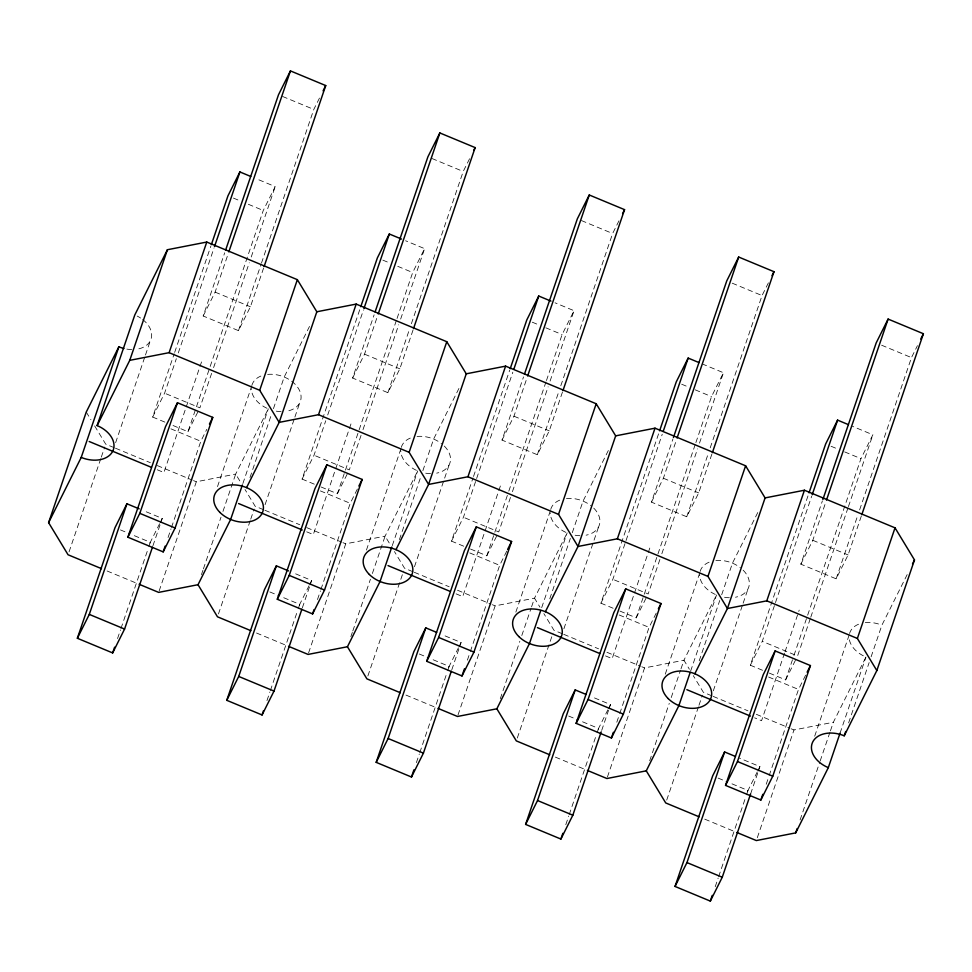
<?xml version="1.0" encoding="UTF-8"?>
<svg xmlns="http://www.w3.org/2000/svg" width="972" height="972" viewBox="0 0 972 972"><rect width="100%" height="100%" fill="white"/><g stroke="black" fill="none" stroke-linecap="round" stroke-linejoin="round"><path stroke-width="0.73" stroke-dasharray="4.86 3.65" d="M69.048 551.889L100.833 458.517M101.319 457.083L104.745 447.035M115.644 442.649L144.986 356.457M145.472 355.023L150.368 340.662M164.888 422.115L152.665 417.049L174.182 353.844M174.668 352.399L210.863 246.098M152.665 417.049L164.596 393.174L176.333 358.704M178.289 352.958L213.986 248.091M263.619 267.993L250.412 306.775L238.48 330.65L203.184 315.997L224.702 252.781M203.184 315.997L215.116 292.122L228.323 253.34M201.544 361.912L163.891 472.526L156.966 469.646M117.539 638.555L120.479 629.941M120.965 628.507L148.352 548.062M148.838 546.629L150.308 542.315L131.305 534.418M173.028 425.505L187.96 431.702L263.266 210.474L275.21 186.612L256.195 178.714M152.944 545.742L160.283 524.187M160.769 522.754L162.239 518.441L143.236 510.555M211.629 373.357L199.892 407.827L164.596 393.174M213.585 367.61L249.282 262.744M251.238 256.997L275.21 186.612M168.059 537.504L170.999 528.889M171.485 527.456L200.827 441.264L206.793 429.32M238.48 330.65L260.982 264.566M261.468 263.133L313.798 109.423L321.088 94.843M159.153 590.952L196.32 481.772L235.674 474.093L268.296 408.848A25.539 17.703 18.8 0 1 251.408 388.788M217.509 486.595L251.736 386.042M201.447 574.646L202.905 570.345M203.403 568.899L221.009 517.189M222.953 511.442L235.674 474.093L241.129 483.084M242.866 483.546L268.296 408.848M249.974 477.58L271.492 414.364M273.448 408.629L284.201 377.015L309.509 326.422M218.469 613.94L250.254 520.567M250.74 519.133L254.166 509.073M265.064 504.699L294.407 418.507M294.893 417.073L299.777 402.7M314.296 484.165L302.085 479.087L360.77 306.702M302.085 479.087L314.017 455.224L325.754 420.742M327.71 414.995L363.407 310.129M413.039 330.03L399.832 368.825L387.901 392.688L352.605 378.035L374.123 314.831M352.605 378.035L364.536 354.16L377.743 315.378M350.965 423.95L313.3 534.564L306.387 531.696M266.96 700.605L269.888 691.979M270.386 690.545L297.772 610.1M298.258 608.666L299.728 604.353L280.714 596.468M321.088 486.984L337.381 493.752L396.552 319.934M397.038 318.488L412.687 272.525L424.618 248.65L405.616 240.764M302.365 607.779L309.704 586.238M310.19 584.792L311.66 580.491L292.657 572.593M361.049 435.395L349.312 469.877L314.017 455.224M363.006 429.648L398.702 324.782M400.658 319.047L424.618 248.65M317.48 599.554L320.42 590.927M320.906 589.494L350.248 503.302L357.538 488.722M387.901 392.688L409.419 329.484M411.375 323.737L463.207 171.473L470.509 156.881M308.561 652.99L345.728 543.822L385.094 536.143L417.717 470.898A25.539 17.703 18.8 0 1 400.829 450.838M366.444 550.067L401.157 448.08M350.856 636.696L352.326 632.383M352.812 630.949L370.417 579.239M372.373 573.492L385.094 536.143L390.537 545.134M392.287 545.596L417.717 470.898M399.395 539.618L420.912 476.414M422.869 470.667L433.621 439.065L459.586 387.135M367.878 675.977L403.587 571.123M414.473 566.737L449.198 464.75M463.717 546.203L451.506 541.137L473.024 477.932M473.51 476.487L509.693 370.186M451.506 541.137L463.437 517.262L476.146 479.913M476.645 478.479L512.827 372.179M562.46 392.081L549.253 430.863L537.322 454.738L502.026 440.085L523.543 376.869M502.026 440.085L513.957 416.21L527.164 377.428M500.373 486L462.721 596.614L455.807 593.734M416.381 762.643L419.309 754.029M419.795 752.595L447.181 672.15M447.679 670.716L449.137 666.403L430.134 658.506M470.509 549.022L486.802 555.79L508.32 492.585M508.806 491.152L545.972 381.972M546.458 380.538L562.108 334.562L574.039 310.7L555.036 302.802M451.786 669.829L459.124 648.275M459.61 646.842L461.08 642.528L442.066 634.643M510.47 497.445L498.733 531.915L463.437 517.262M512.426 491.698L548.123 386.832M550.079 381.085L574.039 310.7M467.386 660.158L469.828 652.977M470.327 651.544L499.669 565.352L506.959 550.76M537.322 454.738L558.839 391.534M560.795 385.787L612.627 233.511L619.917 218.931M457.982 715.04L495.149 605.86L534.515 598.181L567.126 532.935A25.539 17.703 18.8 0 1 550.249 512.876M515.853 612.117L550.577 510.13M500.276 698.734L519.838 641.277M521.794 635.53L531.089 608.241M531.575 606.807L534.515 598.181L539.958 607.172M541.696 607.634L567.126 532.935M549.788 598.788L570.333 538.452M572.289 532.717L583.042 501.102L609.007 449.173M517.298 738.027L552.995 633.161M563.894 628.787L598.618 526.788M613.138 608.253L600.915 603.175L659.113 432.236M600.915 603.175L612.858 579.312L625.567 541.963M626.053 540.517L662.248 434.217M711.881 454.118L698.674 492.913L686.742 516.776L651.447 502.123L672.964 438.919M651.447 502.123L663.378 478.248L676.585 439.466M649.794 548.05L612.141 658.652L605.228 655.784M565.789 824.693L568.729 816.079M569.215 814.633L596.601 734.188M597.087 732.754L598.558 728.441L579.555 720.556M619.929 611.072L636.21 617.84L695.393 444.022M695.879 442.576L711.528 396.612L723.46 372.738L703.096 364.281M601.692 730.434L608.533 710.325M609.031 708.88L610.489 704.578L591.486 696.681M659.891 559.483L648.154 593.965L612.858 579.312M661.847 553.736L697.544 448.882M699.5 443.135L723.46 372.738M616.807 722.208L619.249 715.015M619.735 713.582L649.077 627.39L656.379 612.81M686.742 516.776L708.26 453.572M710.216 447.825L762.048 295.561L769.338 280.969M607.403 777.078L644.57 667.91L683.923 660.231L716.546 594.986A25.539 17.703 18.8 0 1 699.67 574.926M665.273 674.167L699.998 572.168M649.697 760.784L669.258 703.327M671.215 697.58L680.509 670.279M680.995 668.845L683.923 660.231L689.379 669.222M690.63 671.117L716.546 594.986M699.208 660.839L719.742 600.502M721.698 594.755L732.463 563.153L758.427 511.223M666.719 800.078L698.504 706.693M698.99 705.259L702.416 695.211M713.314 690.825L742.657 604.645M743.143 603.199L748.039 588.838M762.558 670.291L750.335 665.225L808.534 494.274M750.335 665.225L762.267 641.35L774.988 604.001M775.474 602.567L811.669 496.267M861.289 516.168L848.094 554.951L836.151 578.826L800.855 564.173L822.373 500.957M800.855 564.173L812.799 540.298L825.993 501.516M784.538 653.184L761.562 720.702L754.637 717.834M785.036 651.75L799.215 610.088M715.21 886.731L718.15 878.117M718.636 876.683L746.022 796.238M746.508 794.804L747.978 790.491L728.976 782.594M769.338 673.11L785.631 679.878L793.456 656.89M793.942 655.456L860.949 458.65L872.88 434.788L852.517 426.331M750.615 793.917L757.953 772.363M758.439 770.93L759.91 766.616L739.546 758.16M810.284 618.654L797.562 656.003L762.267 641.35M810.769 617.22L847.936 508.052M848.422 506.606L872.88 434.788M766.228 784.246L768.67 777.065M769.156 775.632L798.498 689.44L805.788 674.847M836.151 578.826L857.668 515.622M859.625 509.875L911.469 357.599L917.434 345.668M757.309 837.694L793.99 729.948L833.344 722.269L865.967 657.023A25.539 17.703 18.8 0 1 849.078 636.964M814.694 736.205L849.419 634.218M800.09 819.955L819.651 762.498M820.137 761.052L829.918 732.329M830.416 730.895L833.344 722.269M840.051 733.155L865.967 657.023M848.629 722.876L869.162 662.552M871.119 656.805L881.883 625.203L907.848 573.261M187.96 431.702L198.567 410.488M149.882 543.154L159.59 523.75M160.246 522.426L162.239 518.441M337.381 493.752L347.988 472.526M299.303 605.192L309.011 585.788M309.667 584.464L311.66 580.491M486.802 555.79L497.409 534.576M448.724 667.242L458.42 647.838M459.088 646.514L461.08 642.528M636.21 617.84L646.817 596.614M598.145 729.279L607.84 709.876M608.508 708.552L610.489 704.578M785.631 679.878L796.238 658.664M747.565 791.33L757.261 771.926M757.929 770.602L759.91 766.616M282.573 96.459L313.798 109.423M431.993 158.509L463.207 171.473M581.402 220.547L612.627 233.511M732.183 283.156L762.048 295.561M881.604 345.206L911.469 357.599M233.401 198.081L240.193 200.9M248.334 204.278L263.266 210.474M382.822 260.119L389.614 262.938M397.755 266.328L412.687 272.525M532.243 322.169L539.035 324.988M545.814 327.807L562.108 334.562M681.664 384.207L688.443 387.026M695.235 389.845L711.528 396.612M831.072 446.257L837.864 449.076M844.656 451.895L860.949 458.65M215.116 292.122L250.412 306.775M364.536 354.16L399.832 368.825M513.957 416.21L549.253 430.863M663.378 478.248L698.674 492.913M812.799 540.298L848.094 554.951M170.963 428.859L200.827 441.264M320.383 490.909L350.248 503.302M469.804 552.947L499.669 565.352M619.213 614.997L649.077 627.39M768.633 677.034L798.498 689.44M114.089 447.63L105.717 444.155L94.041 424.898M115.474 448.201L150.32 462.672M157.294 465.564L192.128 480.034M193.525 480.618L196.32 481.772M263.509 509.668L255.138 506.205L245.017 489.511M264.894 510.251L299.74 524.722M306.715 527.614L341.549 542.084M342.946 542.655L345.728 543.822M412.918 571.718L404.559 568.243L394.438 551.549M414.315 572.301L449.161 586.76M457.52 590.235L490.969 604.122M492.367 604.706L495.149 605.86M562.338 633.756L553.979 630.293L543.858 613.599M563.736 634.339L598.582 648.81M606.941 652.285L640.39 666.172M641.787 666.743L644.57 667.91M711.759 695.806L703.4 692.331L693.267 675.637M713.156 696.389L747.99 710.848M756.362 714.323L789.811 728.21M791.196 728.793L793.99 729.948M120.443 529.91L129.944 533.859M269.864 591.96L279.365 595.897M419.272 653.998L428.774 657.947M568.693 716.048L578.194 719.985M718.114 778.086L727.615 782.035M107.09 570.977L137.757 583.698M256.511 633.015L287.177 645.748M405.932 695.065L436.586 707.798M555.352 757.103L586.007 769.836M704.761 819.153L735.427 831.886M86.253 412.055L90.931 419.758M849.552 633.501A25.539 17.703 18.8 0 1 860.099 623.672M865.299 622.59A25.539 17.703 18.8 0 1 881.883 625.203M743.155 570.175A25.539 17.703 18.8 0 1 735.512 597.233M729.377 597.731A25.539 17.703 18.8 0 1 722.913 596.966M700.132 571.451A25.539 17.703 18.8 0 1 710.678 561.622M715.878 560.552A25.539 17.703 18.8 0 1 740.36 567.709M593.746 508.125A25.539 17.703 18.8 0 1 586.104 535.183M579.956 535.693A25.539 17.703 18.8 0 1 573.492 534.928M550.723 509.413A25.539 17.703 18.8 0 1 561.257 499.584M566.457 498.502A25.539 17.703 18.8 0 1 590.94 505.659M267.616 374.414A25.539 17.703 18.8 0 1 299.06 389.541A25.539 17.703 18.8 0 1 287.262 411.095M281.127 411.606A25.539 17.703 18.8 0 1 274.651 410.84M251.882 385.325A25.539 17.703 18.8 0 1 262.428 375.496M142.69 319.533A25.539 17.703 18.8 0 1 137.842 349.045M131.706 349.555A25.539 17.703 18.8 0 1 125.242 348.79M137.198 316.082A25.539 17.703 18.8 0 1 140.612 318.051M444.326 446.087A25.539 17.703 18.8 0 1 436.683 473.145M430.547 473.643A25.539 17.703 18.8 0 1 424.071 472.878M401.302 447.363A25.539 17.703 18.8 0 1 411.849 437.534M417.037 436.464A25.539 17.703 18.8 0 1 441.531 443.621"/><path stroke-width="1.46" d="M101.513 568.656L68.064 554.769L48.6 522.657L86.253 412.055L118.876 346.797A25.539 17.703 18.8 0 0 123.954 348.486M48.6 522.657L81.223 457.411L118.876 346.797M81.223 457.411A25.539 17.703 18.8 0 0 112.703 451.275A25.539 17.703 18.8 0 0 97.127 425.59L134.792 314.977L167.415 249.731L206.769 242.052L297.359 279.669L316.823 311.769L279.171 422.383L246.548 487.628M97.127 425.59L129.75 360.345L167.415 249.731M129.75 360.345L169.116 352.666L206.769 242.052M152.458 547.175L124.586 629.054L112.655 652.929L77.359 638.264L115.012 527.662L126.943 503.788L139.166 508.854M211.349 244.665L227.97 195.822L239.914 171.947L250.776 176.467M77.359 638.264L89.29 614.401L126.943 503.788M214.484 246.645L239.914 171.947M127.879 537.212L165.532 426.599L177.463 402.736L212.759 417.389L175.106 528.003L163.175 551.877L127.879 537.212L139.81 513.35L177.463 402.736M225.686 249.913L278.502 94.77L290.434 70.895L325.729 85.56L264.105 266.559M228.809 251.894L290.434 70.895M112.655 652.929L114.611 647.182M163.175 551.877L165.131 546.13M395.969 549.678L428.591 484.433L409.127 452.32L318.524 414.704L279.171 422.383L259.706 390.282L297.359 279.669M242.38 484.979L230.643 519.461L198.021 584.707L158.655 592.385L139.142 584.281M318.524 414.704L356.189 304.09L446.78 341.707L466.244 373.819L428.591 484.433L467.945 476.754L558.536 514.37L578.012 546.471L545.389 611.716M301.879 609.213L274.007 691.092L262.063 714.967L226.768 700.314L264.433 589.7L276.364 565.826L288.575 570.904M360.77 306.702L377.391 257.872L389.322 233.997L401.545 239.063M226.768 700.314L238.711 676.439L276.364 565.826M363.893 308.695L389.322 233.997M277.299 599.262L314.952 488.649L326.884 464.774L362.179 479.439L324.527 590.04L312.595 613.915L277.299 599.262L289.231 575.388L326.884 464.774M375.095 311.951L427.911 156.808L439.854 132.945L475.15 147.598L413.525 328.597M378.23 313.944L439.854 132.945M262.063 714.967L263.534 710.654M312.595 613.915L314.053 609.602M409.127 452.32L446.78 341.707M391.789 547.029L380.052 581.499L347.441 646.745L308.075 654.423L288.562 646.331M467.945 476.754L505.598 366.14L596.201 403.757L615.665 435.857L578.012 546.471L617.366 538.792L707.956 576.408L727.421 608.521L694.81 673.766M451.3 671.263L423.415 753.142L411.484 777.017L376.188 762.352L413.841 651.75L425.785 627.876L436.635 632.383M510.191 368.752L526.812 319.91L538.743 296.035L550.966 301.113M376.188 762.352L388.12 738.489L425.785 627.876M513.811 369.299L538.743 296.035M426.708 661.3L464.373 550.687L476.304 526.824L511.6 541.477L473.947 652.091L462.004 675.965L426.708 661.3L438.651 637.438L476.304 526.824M524.515 374.001L577.332 218.858L589.263 194.983L624.559 209.648L562.946 390.647M527.65 375.982L589.263 194.983M411.484 777.017L413.926 769.836M462.004 675.965L464.458 668.772M558.536 514.37L596.201 403.757M540.724 610.513L529.473 643.549L496.85 708.795L457.496 716.473L437.983 708.369M617.366 538.792L655.019 428.178L745.609 465.795L765.086 497.907L727.421 608.521L766.787 600.842L857.377 638.458L876.841 670.558L844.218 735.804A25.539 17.703 18.8 0 0 812.738 741.952A25.539 17.703 18.8 0 0 828.314 767.637L795.691 832.883L756.338 840.561L736.825 832.457M601.206 731.867L572.836 815.192L560.905 839.055L525.609 824.402L563.262 713.788L575.193 689.913L586.055 694.433M659.599 430.803L676.233 381.96L688.164 358.085L699.026 362.592M525.609 824.402L537.54 800.527L575.193 689.913M663.22 431.349L688.164 358.085M576.129 723.35L613.782 612.737L625.725 588.862L661.021 603.527L623.356 714.128L611.424 738.003L576.129 723.35L588.06 699.476L625.725 588.862M673.45 437.485L726.752 280.908L738.684 257.033L773.979 271.686L712.367 452.685M677.071 438.032L738.684 257.033M560.905 839.055L562.861 833.308M611.424 738.003L613.381 732.256M707.956 576.408L745.609 465.795M690.144 672.551L678.893 705.587L646.271 770.845L606.917 778.523L587.404 770.419M766.787 600.842L804.439 490.228L895.03 527.845L914.494 559.945L876.841 670.558M750.615 793.917L722.257 877.23L710.325 901.105L675.03 886.44L712.683 775.838L724.614 751.964L735.476 756.471M809.02 492.84L825.653 443.997L837.585 420.123L848.447 424.643M675.03 886.44L686.961 862.577L724.614 751.964M812.155 494.833L837.585 420.123M725.549 785.388L763.202 674.775L775.134 650.912L810.429 665.565L772.776 776.178L760.845 800.053L725.549 785.388L737.481 761.526L775.134 650.912M822.871 499.523L876.173 342.946L888.104 319.071L923.4 333.736L861.787 514.735M826.492 500.082L888.104 319.071M710.325 901.105L712.282 895.358M760.845 800.053L762.801 794.306M857.377 638.458L895.03 527.845M795.691 832.883L797.162 828.569M828.314 767.637L840.051 733.155M844.218 735.804L845.689 731.503M323.081 90.858L325.729 85.56M209.442 424.023L212.759 417.389M473.826 150.247L475.15 147.598M358.862 486.061L362.179 479.439M622.578 213.621L624.559 209.648M507.615 549.435L511.6 541.477M771.999 275.671L773.979 271.686M658.36 608.824L661.021 603.527M920.751 339.034L923.4 333.736M807.125 672.199L810.429 665.565M912.501 563.942L914.494 559.945M316.823 311.769L356.189 304.09M466.244 373.819L505.598 366.14M615.665 435.857L655.019 428.178M765.086 497.907L804.439 490.228M169.116 352.666L259.706 390.282M89.181 441.507L151.438 467.35M238.59 503.545L302.243 529.971M388.01 565.595L450.279 591.438M537.431 627.633L599.688 653.488M686.852 689.683L750.493 716.109M139.81 513.35L175.106 528.003M289.231 575.388L324.527 590.04M438.651 637.438L473.947 652.091M588.06 699.476L623.356 714.128M737.481 761.526L772.776 776.178M250.934 630.707L217.485 616.807L198.021 584.707M400.355 692.744L366.906 678.857L347.441 646.745M549.775 754.794L516.326 740.895L496.85 708.795M699.184 816.832L665.735 802.945L646.271 770.845M89.29 614.401L124.586 629.054M238.711 676.439L274.007 691.092M388.12 738.489L423.415 753.142M537.54 800.527L572.836 815.192M686.961 862.577L722.257 877.23M668.189 698.576A25.539 17.703 18.8 0 0 710.374 699.451A25.539 17.703 18.8 0 0 681.98 671.008A25.539 17.703 18.8 0 0 668.189 698.576M518.781 636.526A25.539 17.703 18.8 0 0 560.966 637.401A25.539 17.703 18.8 0 0 532.559 608.97A25.539 17.703 18.8 0 0 518.781 636.526M219.939 512.438A25.539 17.703 18.8 0 0 262.124 513.313A25.539 17.703 18.8 0 0 233.717 484.882A25.539 17.703 18.8 0 0 219.939 512.438M369.36 574.488A25.539 17.703 18.8 0 0 411.545 575.363A25.539 17.703 18.8 0 0 383.138 546.92A25.539 17.703 18.8 0 0 369.36 574.488"/></g></svg>
